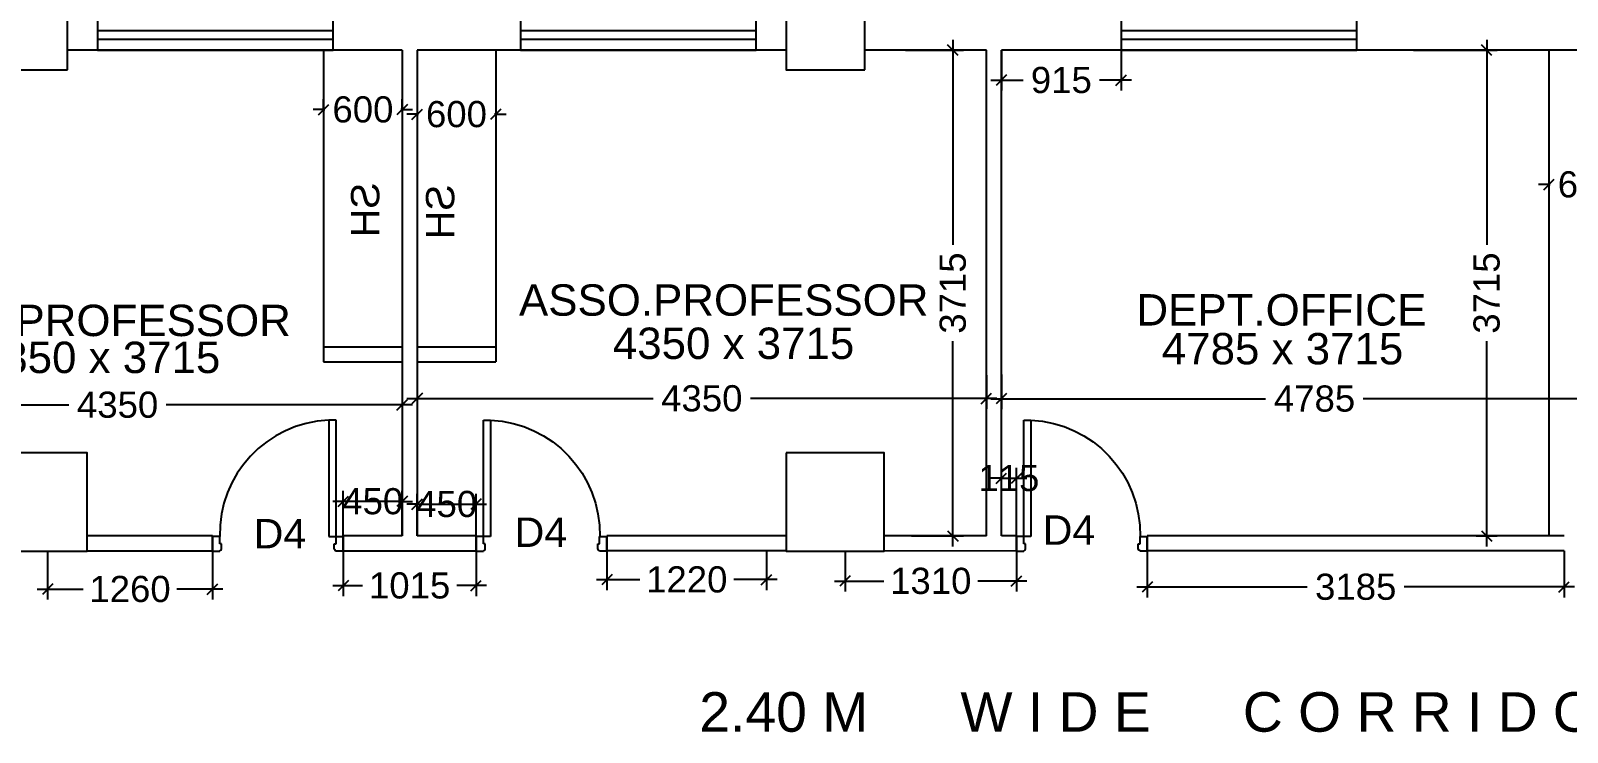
# Model space of a CAD drawing. Extents: x 7897917 to 8423973, y -6487334 to -6173396.
# Drawn here: x 8010261 to 8022005, y -6404856 to -6399491 of the extents above; entities that cross this region are included whole.
import ezdxf
from ezdxf.enums import TextEntityAlignment as Align

# ---------------------------------------------------------------- set-up
doc = ezdxf.new("R2010")
doc.units = 0
doc.header["$LTSCALE"] = 600
doc.header["$MEASUREMENT"] = 0
doc.header["$PDMODE"] = 35
doc.layers.get('0').update_dxf_attribs({"linetype": 'CONTINUOUS'})
doc.layers.get('Defpoints').update_dxf_attribs({"linetype": 'CONTINUOUS'})
for name, color, linetype in [('DOOR', 32, 'CONTINUOUS'), ('joinery', 7, 'CONTINUOUS'), ('LA-column', 3, 'CONTINUOUS'), ('Room Dim', 1, 'CONTINUOUS'), ('Shleves', 7, 'CONTINUOUS'), ('TEXT', 6, 'CONTINUOUS'), ('TXT', 6, 'CONTINUOUS'), ('Walls', 7, 'CONTINUOUS'), ('WIN', 151, 'CONTINUOUS'), ('Working Dim', 5, 'CONTINUOUS')]:
    doc.layers.add(name, color=color, linetype=linetype)
doc.styles.add('ari', font='arial.ttf')
doc.styles.add('ARIAL', font='arial.ttf')
doc.dimstyles.new('int. dim', dxfattribs={"dimtxt": 450, "dimasz": 80, "dimexe": 80, "dimexo": 0, "dimgap": 70, "dimtad": 0, "dimdec": 0, "dimzin": 12, "dimdsep": 46, "dimtxsty": 'ari', "dimblk": 'OBLIQUE', "dimcen": 2, "dimdle": 80, "dimclrd": 256, "dimclre": 256, "dimclrt": 6, "dimadec": 0, "dimazin": 0, "dimtfac": 1, "dimtdec": 0, "dimtix": 1, "dimtmove": 2, "dimatfit": 3, "dimfxl": 1, "dimtolj": 1, "dimtzin": 0, "dimlwd": -1, "dimlwe": -1, "dimarcsym": 0})

# ---------------------------------------------------------------- blocks, each defined once
blk = doc.blocks.new('1000')
at = {"layer": 'DOOR'}
for p, q in [((0, -100), (0, 0)), ((0, 0), (50, 0)), ((50, -100), (0, -100)), ((50, 0), (50, -2)), ((63, -49), (50, -49)), ((50, -49), (50, -100)), ((50, -100), (50, -901)), ((100, -100), (50, -100)), ((63, -13), (61, -13)), ((63, -13), (63, -49)), ((100, -901), (100, -100)), ((837, -13), (837, -49)), ((837, -13), (839, -13)), ((837, -49), (850, -49)), ((850, 0), (850, -2)), ((900, 0), (850, 0)), ((850, -49), (850, -100)), ((850, -100), (900, -100)), ((900, -100), (900, 0)), ((50, -901), (100, -901))]:
    blk.add_line(p, q, dxfattribs=at)
for centre, major_axis, start_param, end_param in [((50, -13), (-7.95, 7.95), 3.926991, 5.497787), ((850, -13), (7.95, 7.95), 0.785398, 2.356194)]:
    blk.add_ellipse(centre, major_axis=major_axis, ratio=1, start_param=start_param, end_param=end_param, dxfattribs=at)
at = {"layer": 'DOOR', "color": 145}
blk.add_ellipse((64, -115), major_axis=(-520, 590), ratio=1, start_param=2.464943, end_param=4.009476, dxfattribs=at)
blk = doc.blocks.new('_Oblique')
at = {"color": 0, "linetype": 'ByBlock', "lineweight": -2}
blk.add_line((-0.5, -0.5), (0.5, 0.5), dxfattribs=at)
blk = doc.blocks.new('*D2146')
at = {"layer": 'Defpoints', "color": 0, "transparency": 16777216}
for p in [(8014665, -6403469, 8), (8015885, -6403469, 8), (8015885, -6403688)]:
    blk.add_point(p, dxfattribs=at)
at = {"layer": 'Working Dim', "transparency": 16777216}
for p, q in [((8014665, -6403469), (8014665, -6403768)), ((8015885, -6403469), (8015885, -6403768)), ((8014585, -6403688), (8014916, -6403688)), ((8015965, -6403688), (8015634, -6403688))]:
    blk.add_line(p, q, dxfattribs=at)
at = {"layer": 'Working Dim', "transparency": 16777216, "xscale": 80, "yscale": 80, "zscale": 80, "rotation": 180}
blk.add_blockref('_Oblique', (8014665, -6403688), dxfattribs=at)
at = {"layer": 'Working Dim', "transparency": 16777216, "xscale": 80, "yscale": 80, "zscale": 80}
blk.add_blockref('_Oblique', (8015885, -6403688), dxfattribs=at)
at = {"layer": 'Working Dim', "color": 6, "transparency": 16777216, "insert": (8015275, -6403688), "char_height": 200, "attachment_point": 5, "style": 'ari'}
blk.add_mtext('\\A1;1220', dxfattribs=at)
blk = doc.blocks.new('*D2172')
at = {"layer": 'Defpoints', "color": 0, "transparency": 16777216}
for p in [(8016485, -6403470, 2), (8017795, -6403469, 2), (8017795, -6403699)]:
    blk.add_point(p, dxfattribs=at)
at = {"layer": 'Working Dim', "transparency": 16777216}
for p, q in [((8016485, -6403470), (8016485, -6403779)), ((8017795, -6403469), (8017795, -6403779)), ((8016405, -6403699), (8016781, -6403699)), ((8017875, -6403699), (8017499, -6403699))]:
    blk.add_line(p, q, dxfattribs=at)
at = {"layer": 'Working Dim', "transparency": 16777216, "xscale": 80, "yscale": 80, "zscale": 80, "rotation": 180}
blk.add_blockref('_Oblique', (8016485, -6403699), dxfattribs=at)
at = {"layer": 'Working Dim', "transparency": 16777216, "xscale": 80, "yscale": 80, "zscale": 80}
blk.add_blockref('_Oblique', (8017795, -6403699), dxfattribs=at)
at = {"layer": 'Working Dim', "color": 6, "transparency": 16777216, "insert": (8017140, -6403699), "char_height": 200, "attachment_point": 5, "style": 'ari'}
blk.add_mtext('\\A1;1310', dxfattribs=at)
blk = doc.blocks.new('*D2173')
at = {"layer": 'Defpoints', "color": 0, "transparency": 16777216}
for p in [(8018795, -6403469, 2), (8021980, -6403469, 2), (8018795, -6403744)]:
    blk.add_point(p, dxfattribs=at)
at = {"layer": 'Working Dim', "transparency": 16777216}
for p, q in [((8018795, -6403469), (8018795, -6403824)), ((8021980, -6403469), (8021980, -6403824)), ((8018715, -6403744), (8020018, -6403744)), ((8022060, -6403744), (8020757, -6403744))]:
    blk.add_line(p, q, dxfattribs=at)
at = {"layer": 'Working Dim', "transparency": 16777216, "xscale": 80, "yscale": 80, "zscale": 80, "rotation": 180}
blk.add_blockref('_Oblique', (8018795, -6403744), dxfattribs=at)
at = {"layer": 'Working Dim', "transparency": 16777216, "xscale": 80, "yscale": 80, "zscale": 80}
blk.add_blockref('_Oblique', (8021980, -6403744), dxfattribs=at)
at = {"layer": 'Working Dim', "color": 6, "transparency": 16777216, "insert": (8020388, -6403744), "char_height": 200, "attachment_point": 5, "style": 'ari'}
blk.add_mtext('\\A1;3185', dxfattribs=at)
blk = doc.blocks.new('*D2174')
at = {"layer": 'Defpoints', "color": 0, "transparency": 16777216}
for p in [(8012650, -6403470, 8), (8013665, -6403470, 8), (8013665, -6403734)]:
    blk.add_point(p, dxfattribs=at)
at = {"layer": 'Working Dim', "transparency": 16777216}
for p, q in [((8012650, -6403470), (8012650, -6403814)), ((8013665, -6403470), (8013665, -6403814)), ((8012570, -6403734), (8012798, -6403734)), ((8013745, -6403734), (8013517, -6403734))]:
    blk.add_line(p, q, dxfattribs=at)
at = {"layer": 'Working Dim', "transparency": 16777216, "xscale": 80, "yscale": 80, "zscale": 80, "rotation": 180}
blk.add_blockref('_Oblique', (8012650, -6403734), dxfattribs=at)
at = {"layer": 'Working Dim', "transparency": 16777216, "xscale": 80, "yscale": 80, "zscale": 80}
blk.add_blockref('_Oblique', (8013665, -6403734), dxfattribs=at)
at = {"layer": 'Working Dim', "color": 6, "transparency": 16777216, "insert": (8013157, -6403734), "char_height": 200, "attachment_point": 5, "style": 'ari'}
blk.add_mtext('\\A1;1015', dxfattribs=at)
blk = doc.blocks.new('*D2176')
at = {"layer": 'Defpoints', "color": 0, "transparency": 16777216}
for p in [(8010390, -6403470, 8), (8011650, -6403469, 8), (8010390, -6403761)]:
    blk.add_point(p, dxfattribs=at)
at = {"layer": 'Working Dim', "transparency": 16777216}
for p, q in [((8010390, -6403470), (8010390, -6403841)), ((8011650, -6403469), (8011650, -6403841)), ((8010310, -6403761), (8010661, -6403761)), ((8011730, -6403761), (8011379, -6403761))]:
    blk.add_line(p, q, dxfattribs=at)
at = {"layer": 'Working Dim', "transparency": 16777216, "xscale": 80, "yscale": 80, "zscale": 80, "rotation": 180}
blk.add_blockref('_Oblique', (8010390, -6403761), dxfattribs=at)
at = {"layer": 'Working Dim', "transparency": 16777216, "xscale": 80, "yscale": 80, "zscale": 80}
blk.add_blockref('_Oblique', (8011650, -6403761), dxfattribs=at)
at = {"layer": 'Working Dim', "color": 6, "transparency": 16777216, "insert": (8011020, -6403761), "char_height": 200, "attachment_point": 5, "style": 'ari'}
blk.add_mtext('\\A1;1260', dxfattribs=at)
blk = doc.blocks.new('*D2184')
at = {"layer": 'Defpoints', "color": 0, "transparency": 16777216}
for p in [(8013215, -6402124, 13), (8017565, -6402124, 13), (8017565, -6402303)]:
    blk.add_point(p, dxfattribs=at)
at = {"layer": 'Working Dim', "transparency": 16777216}
for p, q in [((8013215, -6402124), (8013215, -6402383)), ((8017565, -6402124), (8017565, -6402383)), ((8013135, -6402303), (8015018, -6402303)), ((8017645, -6402303), (8015762, -6402303))]:
    blk.add_line(p, q, dxfattribs=at)
at = {"layer": 'Working Dim', "transparency": 16777216, "xscale": 80, "yscale": 80, "zscale": 80, "rotation": 180}
blk.add_blockref('_Oblique', (8013215, -6402303), dxfattribs=at)
at = {"layer": 'Working Dim', "transparency": 16777216, "xscale": 80, "yscale": 80, "zscale": 80}
blk.add_blockref('_Oblique', (8017565, -6402303), dxfattribs=at)
at = {"layer": 'Working Dim', "color": 6, "transparency": 16777216, "insert": (8015390, -6402303), "char_height": 200, "attachment_point": 5, "style": 'ari'}
blk.add_mtext('\\A1;4350', dxfattribs=at)
blk = doc.blocks.new('*D2185')
at = {"layer": 'Defpoints', "color": 0, "transparency": 16777216}
for p in [(8008750, -6402065, 13), (8013100, -6402065, 13), (8013100, -6402352)]:
    blk.add_point(p, dxfattribs=at)
at = {"layer": 'Working Dim', "transparency": 16777216}
for p, q in [((8008750, -6402065), (8008750, -6402432)), ((8013100, -6402065), (8013100, -6402432)), ((8008670, -6402352), (8010553, -6402352)), ((8013180, -6402352), (8011297, -6402352))]:
    blk.add_line(p, q, dxfattribs=at)
at = {"layer": 'Working Dim', "transparency": 16777216, "xscale": 80, "yscale": 80, "zscale": 80, "rotation": 180}
blk.add_blockref('_Oblique', (8008750, -6402352), dxfattribs=at)
at = {"layer": 'Working Dim', "transparency": 16777216, "xscale": 80, "yscale": 80, "zscale": 80}
blk.add_blockref('_Oblique', (8013100, -6402352), dxfattribs=at)
at = {"layer": 'Working Dim', "color": 6, "transparency": 16777216, "insert": (8010925, -6402352), "char_height": 200, "attachment_point": 5, "style": 'ari'}
blk.add_mtext('\\A1;4350', dxfattribs=at)
blk = doc.blocks.new('*D2186')
at = {"layer": 'Defpoints', "color": 0, "transparency": 16777216}
for p in [(8017680, -6402120, 13), (8022465, -6402081, 2), (8022465, -6402305)]:
    blk.add_point(p, dxfattribs=at)
at = {"layer": 'Working Dim', "transparency": 16777216}
for p, q in [((8017680, -6402120), (8017680, -6402385)), ((8022465, -6402081), (8022465, -6402385)), ((8017600, -6402305), (8019699, -6402305)), ((8022545, -6402305), (8020446, -6402305))]:
    blk.add_line(p, q, dxfattribs=at)
at = {"layer": 'Working Dim', "transparency": 16777216, "xscale": 80, "yscale": 80, "zscale": 80, "rotation": 180}
blk.add_blockref('_Oblique', (8017680, -6402305), dxfattribs=at)
at = {"layer": 'Working Dim', "transparency": 16777216, "xscale": 80, "yscale": 80, "zscale": 80}
blk.add_blockref('_Oblique', (8022465, -6402305), dxfattribs=at)
at = {"layer": 'Working Dim', "color": 6, "transparency": 16777216, "insert": (8020073, -6402305), "char_height": 200, "attachment_point": 5, "style": 'ari'}
blk.add_mtext('\\A1;4785', dxfattribs=at)
blk = doc.blocks.new('*D2187')
at = {"layer": 'Defpoints', "color": 0, "transparency": 16777216}
for p in [(8016948, -6399640, 5), (8017309, -6399640), (8016994, -6403354, 2)]:
    blk.add_point(p, dxfattribs=at)
at = {"layer": 'Working Dim', "transparency": 16777216}
for p, q in [((8016948, -6399640), (8017389, -6399640)), ((8017309, -6399560), (8017309, -6401128)), ((8017309, -6403434), (8017309, -6401866)), ((8016994, -6403354), (8017389, -6403354))]:
    blk.add_line(p, q, dxfattribs=at)
at = {"layer": 'Working Dim', "transparency": 16777216, "xscale": 80, "yscale": 80, "zscale": 80}
for p, rotation in [((8017309, -6399640), 90), ((8017309, -6403354), 270)]:
    blk.add_blockref('_Oblique', p, dxfattribs=dict(at, rotation=rotation))
at = {"layer": 'Working Dim', "color": 6, "transparency": 16777216, "insert": (8017309, -6401497), "char_height": 200, "attachment_point": 5, "rotation": 90, "style": 'ari'}
blk.add_mtext('\\A1;3715', dxfattribs=at)
blk = doc.blocks.new('*D2189')
at = {"layer": 'Defpoints', "color": 0, "transparency": 16777216}
for p in [(8020830, -6399640, 5), (8021389, -6399640), (8021308, -6403354, 2)]:
    blk.add_point(p, dxfattribs=at)
at = {"layer": 'Working Dim', "transparency": 16777216}
for p, q in [((8020830, -6399640), (8021469, -6399640)), ((8021389, -6399560), (8021389, -6401128)), ((8021389, -6403434), (8021389, -6401866)), ((8021308, -6403354), (8021469, -6403354))]:
    blk.add_line(p, q, dxfattribs=at)
at = {"layer": 'Working Dim', "transparency": 16777216, "xscale": 80, "yscale": 80, "zscale": 80}
for p, rotation in [((8021389, -6399640), 90), ((8021389, -6403354), 270)]:
    blk.add_blockref('_Oblique', p, dxfattribs=dict(at, rotation=rotation))
at = {"layer": 'Working Dim', "color": 6, "transparency": 16777216, "insert": (8021389, -6401497), "char_height": 200, "attachment_point": 5, "rotation": 90, "style": 'ari'}
blk.add_mtext('\\A1;3715', dxfattribs=at)
blk = doc.blocks.new('A$C02430674')
at = {"layer": 'Shleves', "color": 10, "style": 'ARIAL'}
blk.add_text('SH', height=720, dxfattribs=at).set_placement((-753, 322, -97))
blk = doc.blocks.new('*D2215')
at = {"layer": 'Defpoints', "color": 0, "transparency": 16777216}
for p in [(8017795, -6402913), (8017680, -6403354), (8017795, -6403358)]:
    blk.add_point(p, dxfattribs=at)
at = {"layer": 'Working Dim', "transparency": 16777216}
for p, q in [((8017680, -6403354), (8017680, -6402833)), ((8017795, -6403358), (8017795, -6402833)), ((8017680, -6402913), (8017600, -6402913)), ((8017680, -6402913), (8017795, -6402913)), ((8017795, -6402913), (8017875, -6402913))]:
    blk.add_line(p, q, dxfattribs=at)
at = {"layer": 'Working Dim', "transparency": 16777216, "xscale": 80, "yscale": 80, "zscale": 80}
blk.add_blockref('_Oblique', (8017680, -6402913), dxfattribs=at)
at = {"layer": 'Working Dim', "transparency": 16777216, "xscale": 80, "yscale": 80, "zscale": 80, "rotation": 180}
blk.add_blockref('_Oblique', (8017795, -6402913), dxfattribs=at)
at = {"layer": 'Working Dim', "color": 6, "transparency": 16777216, "insert": (8017737, -6402913), "char_height": 200, "attachment_point": 5, "style": 'ari'}
blk.add_mtext('\\A1;115', dxfattribs=at)
blk = doc.blocks.new('*D2217')
at = {"layer": 'Defpoints', "color": 0, "transparency": 16777216}
for p in [(8021865, -6400631), (8022465, -6400631), (8022465, -6400667)]:
    blk.add_point(p, dxfattribs=at)
at = {"layer": 'Working Dim', "transparency": 16777216}
for p, q in [((8021865, -6400667), (8021785, -6400667)), ((8021865, -6400631), (8021865, -6400747)), ((8021865, -6400667), (8021874, -6400667)), ((8022465, -6400667), (8022456, -6400667)), ((8022465, -6400631), (8022465, -6400747)), ((8022465, -6400667), (8022545, -6400667))]:
    blk.add_line(p, q, dxfattribs=at)
at = {"layer": 'Working Dim', "transparency": 16777216, "xscale": 80, "yscale": 80, "zscale": 80}
blk.add_blockref('_Oblique', (8021865, -6400667), dxfattribs=at)
at = {"layer": 'Working Dim', "transparency": 16777216, "xscale": 80, "yscale": 80, "zscale": 80, "rotation": 180}
blk.add_blockref('_Oblique', (8022465, -6400667), dxfattribs=at)
at = {"layer": 'Working Dim', "color": 6, "transparency": 16777216, "insert": (8022165, -6400667), "char_height": 200, "attachment_point": 5, "style": 'ari'}
blk.add_mtext('\\A1;600', dxfattribs=at)
blk = doc.blocks.new('*D2218')
at = {"layer": 'Defpoints', "color": 0, "transparency": 16777216}
for p in [(8012500, -6400094), (8013100, -6400094), (8013100, -6400094)]:
    blk.add_point(p, dxfattribs=at)
at = {"layer": 'Working Dim', "transparency": 16777216}
for p, q in [((8012500, -6400094), (8012500, -6400014)), ((8013100, -6400094), (8013100, -6400014)), ((8012500, -6400094), (8012420, -6400094)), ((8012500, -6400094), (8012509, -6400094)), ((8013100, -6400094), (8013091, -6400094)), ((8013100, -6400094), (8013180, -6400094))]:
    blk.add_line(p, q, dxfattribs=at)
at = {"layer": 'Working Dim', "transparency": 16777216, "xscale": 80, "yscale": 80, "zscale": 80}
blk.add_blockref('_Oblique', (8012500, -6400094), dxfattribs=at)
at = {"layer": 'Working Dim', "transparency": 16777216, "xscale": 80, "yscale": 80, "zscale": 80, "rotation": 180}
blk.add_blockref('_Oblique', (8013100, -6400094), dxfattribs=at)
at = {"layer": 'Working Dim', "color": 6, "transparency": 16777216, "insert": (8012800, -6400094), "char_height": 200, "attachment_point": 5, "style": 'ari'}
blk.add_mtext('\\A1;600', dxfattribs=at)
blk = doc.blocks.new('*D2219')
at = {"layer": 'Defpoints', "color": 0, "transparency": 16777216}
for p in [(8013215, -6400094), (8013815, -6400094), (8013815, -6400130)]:
    blk.add_point(p, dxfattribs=at)
at = {"layer": 'Working Dim', "transparency": 16777216}
for p, q in [((8013215, -6400130), (8013135, -6400130)), ((8013215, -6400094), (8013215, -6400210)), ((8013215, -6400130), (8013224, -6400130)), ((8013815, -6400130), (8013806, -6400130)), ((8013815, -6400094), (8013815, -6400210)), ((8013815, -6400130), (8013895, -6400130))]:
    blk.add_line(p, q, dxfattribs=at)
at = {"layer": 'Working Dim', "transparency": 16777216, "xscale": 80, "yscale": 80, "zscale": 80}
blk.add_blockref('_Oblique', (8013215, -6400130), dxfattribs=at)
at = {"layer": 'Working Dim', "transparency": 16777216, "xscale": 80, "yscale": 80, "zscale": 80, "rotation": 180}
blk.add_blockref('_Oblique', (8013815, -6400130), dxfattribs=at)
at = {"layer": 'Working Dim', "color": 6, "transparency": 16777216, "insert": (8013515, -6400130), "char_height": 200, "attachment_point": 5, "style": 'ari'}
blk.add_mtext('\\A1;600', dxfattribs=at)
blk = doc.blocks.new('*D2220')
at = {"layer": 'Defpoints', "color": 0, "transparency": 16777216}
for p in [(8013665, -6403111), (8013215, -6403354), (8013665, -6403354)]:
    blk.add_point(p, dxfattribs=at)
at = {"layer": 'Working Dim', "transparency": 16777216}
for p, q in [((8013215, -6403354), (8013215, -6403031)), ((8013665, -6403354), (8013665, -6403031)), ((8013215, -6403111), (8013135, -6403111)), ((8013215, -6403111), (8013665, -6403111)), ((8013665, -6403111), (8013745, -6403111))]:
    blk.add_line(p, q, dxfattribs=at)
at = {"layer": 'Working Dim', "transparency": 16777216, "xscale": 80, "yscale": 80, "zscale": 80}
blk.add_blockref('_Oblique', (8013215, -6403111), dxfattribs=at)
at = {"layer": 'Working Dim', "transparency": 16777216, "xscale": 80, "yscale": 80, "zscale": 80, "rotation": 180}
blk.add_blockref('_Oblique', (8013665, -6403111), dxfattribs=at)
at = {"layer": 'Working Dim', "color": 6, "transparency": 16777216, "insert": (8013440, -6403111), "char_height": 200, "attachment_point": 5, "style": 'ari'}
blk.add_mtext('\\A1;450', dxfattribs=at)
blk = doc.blocks.new('*D2221')
at = {"layer": 'Defpoints', "color": 0, "transparency": 16777216}
for p in [(8012650, -6403090), (8012650, -6403358), (8013100, -6403354)]:
    blk.add_point(p, dxfattribs=at)
at = {"layer": 'Working Dim', "transparency": 16777216}
for p, q in [((8012650, -6403358), (8012650, -6403010)), ((8013100, -6403354), (8013100, -6403010)), ((8012650, -6403090), (8012570, -6403090)), ((8013100, -6403090), (8012650, -6403090)), ((8013100, -6403090), (8013180, -6403090))]:
    blk.add_line(p, q, dxfattribs=at)
at = {"layer": 'Working Dim', "transparency": 16777216, "xscale": 80, "yscale": 80, "zscale": 80}
blk.add_blockref('_Oblique', (8012650, -6403090), dxfattribs=at)
at = {"layer": 'Working Dim', "transparency": 16777216, "xscale": 80, "yscale": 80, "zscale": 80, "rotation": 180}
blk.add_blockref('_Oblique', (8013100, -6403090), dxfattribs=at)
at = {"layer": 'Working Dim', "color": 6, "transparency": 16777216, "insert": (8012875, -6403090), "char_height": 200, "attachment_point": 5, "style": 'ari'}
blk.add_mtext('\\A1;450', dxfattribs=at)
blk = doc.blocks.new('*D2456')
at = {"layer": 'Defpoints', "color": 0, "transparency": 16777216}
for p in [(8017680, -6399640), (8018595, -6399640), (8018595, -6399869)]:
    blk.add_point(p, dxfattribs=at)
at = {"layer": 'Working Dim', "transparency": 16777216}
for p, q in [((8017680, -6399640), (8017680, -6399949)), ((8018595, -6399640), (8018595, -6399949)), ((8017600, -6399869), (8017846, -6399869)), ((8018675, -6399869), (8018429, -6399869))]:
    blk.add_line(p, q, dxfattribs=at)
at = {"layer": 'Working Dim', "transparency": 16777216, "xscale": 80, "yscale": 80, "zscale": 80, "rotation": 180}
blk.add_blockref('_Oblique', (8017680, -6399869), dxfattribs=at)
at = {"layer": 'Working Dim', "transparency": 16777216, "xscale": 80, "yscale": 80, "zscale": 80}
blk.add_blockref('_Oblique', (8018595, -6399869), dxfattribs=at)
at = {"layer": 'Working Dim', "color": 6, "transparency": 16777216, "insert": (8018138, -6399869), "char_height": 200, "attachment_point": 5, "style": 'ari'}
blk.add_mtext('\\A1;915', dxfattribs=at)

msp = doc.modelspace()

# ---------------------------------------------------------------- linework, layer by layer
at = {"layer": 'LA-column', "color": 2}
for points, elevation in [([(8010541.872, -6399789.676), (8010541.872, -6399189.676), (8009941.872, -6399189.676), (8009941.872, -6399789.676)], 0.34), ([(8016634.872, -6399789.676), (8016634.872, -6399189.676), (8016034.872, -6399189.676), (8016034.872, -6399789.676)], -3.76), ([(8009941.872, -6402719.726), (8009941.872, -6403469.726), (8010691.872, -6403469.726), (8010691.872, -6402719.726)], 3.421), ([(8016034.872, -6402719.729), (8016034.872, -6403469.729), (8016784.872, -6403469.729), (8016784.872, -6402719.729)], 3.421)]:
    msp.add_lwpolyline(points, close=True, dxfattribs=dict(at, elevation=elevation))
at = {"layer": 'Walls', "linetype": 'Continuous'}
for p, q in [((8013099.986, -6399639.543), (8010541.872, -6399639.526)), ((8012499.986, -6399639.543), (8012499.986, -6401908.379)), ((8013099.986, -6399639.543), (8013099.986, -6403354.532)), ((8016034.872, -6399639.527), (8013214.986, -6399639.543)), ((8013214.986, -6399639.543), (8013214.986, -6403354.532)), ((8016034.872, -6399639.527), (8013771.131, -6399639.527)), ((8013814.986, -6399639.543), (8013814.986, -6401908.379)), ((8017564.976, -6399639.515), (8016634.872, -6399639.503)), ((8017564.986, -6403354.532), (8017564.986, -6399639.532)), ((8022196.373, -6399639.577), (8017679.976, -6399639.517)), ((8017679.986, -6403354.532), (8017679.986, -6399639.534)), ((8021865.133, -6403354.148), (8021865.133, -6399639.587)), ((8011649.975, -6403354.5), (8010691.872, -6403354.231)), ((8011649.975, -6403469.5), (8011649.975, -6403354.5)), ((8013099.986, -6403354.147), (8012649.975, -6403354.512)), ((8012649.975, -6403469.546), (8012649.975, -6403354.512)), ((8013664.986, -6403354.147), (8013214.986, -6403354.147)), ((8013664.986, -6403469.546), (8013664.986, -6403354.147)), ((8016034.872, -6403354.147), (8014664.986, -6403354.147)), ((8014664.986, -6403469.147), (8014664.986, -6403354.147)), ((8017564.893, -6403354.148), (8016784.872, -6403354.148)), ((8017794.893, -6403354.148), (8017679.893, -6403354.148)), ((8017794.893, -6403469.148), (8017794.893, -6403354.148)), ((8021980.133, -6403354.148), (8018794.893, -6403354.148)), ((8018794.893, -6403469.148), (8018794.893, -6403354.148)), ((8011649.975, -6403469.5), (8010691.872, -6403469.535)), ((8013664.986, -6403469.546), (8012649.975, -6403469.546)), ((8016034.872, -6403469.147), (8014664.986, -6403469.147)), ((8017794.893, -6403469.148), (8016784.872, -6403469.455)), ((8021980.133, -6403469.148), (8018794.893, -6403469.148))]:
    msp.add_line(p, q, dxfattribs=at)
at = {"layer": 'Walls'}
for p, q in [((8012499.986, -6401908.379), (8013099.986, -6401908.379)), ((8012499.986, -6401908.379), (8012499.986, -6402023.379)), ((8012499.986, -6402023.379), (8013099.986, -6402023.379)), ((8013214.986, -6401908.379), (8013814.986, -6401908.379)), ((8013214.986, -6402023.379), (8013814.986, -6402023.379)), ((8013814.986, -6401908.379), (8013814.986, -6402023.379))]:
    msp.add_line(p, q, dxfattribs=at)
at = {"layer": 'WIN', "linetype": 'Continuous'}
for points in [[(8012571.874, -6399409.526), (8010771.874, -6399409.526), (8010771.874, -6399639.526), (8012571.874, -6399639.526)], [(8015804.441, -6399409.526), (8014004.441, -6399409.526), (8014004.441, -6399639.526), (8015804.441, -6399639.526)], [(8020395.211, -6399409.541), (8018595.211, -6399409.541), (8018595.211, -6399639.541), (8020395.211, -6399639.541)], [(8012571.874, -6399492.31), (8010771.874, -6399492.31), (8010771.874, -6399556.743), (8012571.874, -6399556.743)], [(8015804.441, -6399492.31), (8014004.441, -6399492.31), (8014004.441, -6399556.743), (8015804.441, -6399556.743)], [(8020395.211, -6399492.324), (8018595.211, -6399492.324), (8018595.211, -6399556.758), (8020395.211, -6399556.758)]]:
    msp.add_lwpolyline(points, close=True, dxfattribs=at)

# ---------------------------------------------------------------- block references
at = {"layer": 'DOOR', "linetype": 'Continuous'}
for p, xscale, yscale, zscale, rotation in [((8012649.976, -6403469.532), 1.111111115664273, 1.111111115664273, 1.111111115664273, 180.0000132548358), ((8013664.986, -6403469.546), -1.111111115664273, 1.111111115664244, 1.111111114894896, 179.9999867451643), ((8017794.893, -6403469.423), -1.111111115664273, 1.111111115664244, 1.111111114894896, 179.9999867451643)]:
    msp.add_blockref('1000', p, dxfattribs=dict(at, xscale=xscale, yscale=yscale, zscale=zscale, rotation=rotation))
at = {"layer": 'Shleves', "color": 10, "xscale": -0.3000000044703484, "yscale": 0.3000000044703484, "zscale": 0.3000000044703484, "rotation": 90}
for p in [(8013021.875, -6400877.15), (8013594.724, -6400892.058)]:
    msp.add_blockref('A$C02430674', p, dxfattribs=at)

# ---------------------------------------------------------------- texts
at = {"layer": 'joinery', "style": 'ari'}
for p in [(8017995.685, -6403421.953, -1.681), (8011965.136, -6403449.238, 2.337), (8013959.391, -6403438.301, 2.337)]:
    msp.add_text('D4', height=225, dxfattribs=at).set_placement(p)
at = {"layer": 'Room Dim', "style": 'ARIAL'}
for s, p in [('4350 x 3715', (8015632.766, -6402001.055)), ('4350 x 3715', (8010787.467, -6402108.771)), ('4785 x 3715', (8019828.544, -6402042.178))]:
    msp.add_text(s, height=240, dxfattribs=at).set_placement(p, align=Align.CENTER)
at = {"layer": 'TEXT', "color": 7, "style": 'ARIAL'}
for s, p in [('ASSO.PROFESSOR', (8015557.756, -6401670.344)), ('DEPT.OFFICE', (8019820.164, -6401745.323)), ('ASST.PROFESSOR', (8010712.457, -6401826.077))]:
    msp.add_text(s, height=240, dxfattribs=at).set_placement(p, align=Align.CENTER)
at = {"layer": 'TXT', "color": 7, "style": 'ARIAL'}
msp.add_text('2.40 M      W I D E      C O R R I D O R', height=302.4, dxfattribs=at).set_placement((8019008.728, -6404851.274), align=Align.CENTER)

# ---------------------------------------------------------------- dimensions: what is measured, and where the dimension line sits
at = {"layer": 'Working Dim'}
for base, p1, p2, picture, middle in [((8017308.931, -6399639.507), (8016993.97, -6403354.148, 2.39), (8016947.57, -6399639.507, 5.131), '*D2187', (8017308.931, -6401496.828)), ((8021389.351, -6399639.559), (8021308.267, -6403354.148, 2.39), (8020830.203, -6399639.559, 5.131), '*D2189', (8021389.351, -6401496.853))]:
    dim = msp.add_linear_dim(base=base, p1=p1, p2=p2, angle=90, dimstyle='int. dim', override={"dimtxt": 200}, dxfattribs=at)
    dim.commit()
    dim.dimension.update_dxf_attribs({"geometry": picture, "text_midpoint": middle})
for base, p1, p2, override, picture, middle in [((8018595.211, -6399869.076), (8017679.986, -6399639.534), (8018595.211, -6399639.541), {"dimtxt": 200, "dimarcsym": 1}, '*D2456', (8018137.599, -6399869.076)), ((8013099.986, -6400094.295), (8012499.986, -6400094.295), (8013099.986, -6400094.295), {"dimtxt": 200, "dimarcsym": 1}, '*D2218', (8012799.986, -6400094.295)), ((8013814.986, -6400130.288), (8013214.986, -6400094.295), (8013814.986, -6400094.295), {"dimtxt": 200, "dimarcsym": 1}, '*D2219', (8013514.986, -6400130.288)), ((8022465.133, -6400667.156), (8021865.133, -6400630.66), (8022465.133, -6400630.66), {"dimtxt": 200, "dimarcsym": 1}, '*D2217', (8022165.133, -6400667.156)), ((8013099.986, -6402351.944), (8008749.986, -6402065.277, 13.302), (8013099.986, -6402065.277, 13.302), {"dimtxt": 200}, '*D2185', (8010924.986, -6402351.944)), ((8017564.986, -6402303.239), (8013214.986, -6402123.717, 13.302), (8017564.986, -6402123.717, 13.302), {"dimtxt": 200}, '*D2184', (8015389.986, -6402303.239)), ((8022465.133, -6402304.571), (8017679.986, -6402120.492, 13.302), (8022465.133, -6402081.255, 2.39), {"dimtxt": 200}, '*D2186', (8020072.559, -6402304.571)), ((8017794.893, -6402913.184), (8017679.986, -6403354.148), (8017794.893, -6403358.312), {"dimtxt": 200, "dimarcsym": 1}, '*D2215', (8017737.44, -6402913.184)), ((8012649.975, -6403089.685), (8013099.986, -6403354.147), (8012649.975, -6403358.421), {"dimtxt": 200, "dimarcsym": 1}, '*D2221', (8012874.981, -6403089.685)), ((8013664.986, -6403110.96), (8013214.986, -6403354.147), (8013664.986, -6403354.147), {"dimtxt": 200, "dimarcsym": 1}, '*D2220', (8013439.986, -6403110.96)), ((8010390.225, -6403760.989), (8011649.975, -6403469.5, 7.521), (8010390.225, -6403469.546, 7.521), {"dimtxt": 200}, '*D2176', (8011020.1, -6403760.989)), ((8013664.986, -6403733.885), (8012649.975, -6403469.546, 7.521), (8013664.986, -6403469.546, 7.521), {"dimtxt": 200}, '*D2174', (8013157.481, -6403733.885)), ((8015885.133, -6403688.02), (8014664.986, -6403469.147, 7.521), (8015885.133, -6403469.147, 7.521), {"dimtxt": 200}, '*D2146', (8015275.059, -6403688.02)), ((8017794.893, -6403699.324), (8016485.133, -6403469.546, 2.39), (8017794.893, -6403469.148, 2.39), {"dimtxt": 200}, '*D2172', (8017140.013, -6403699.324)), ((8018794.893, -6403744.123), (8021980.133, -6403469.148, 2.39), (8018794.893, -6403469.148, 2.39), {"dimtxt": 200}, '*D2173', (8020387.513, -6403744.123))]:
    dim = msp.add_linear_dim(base=base, p1=p1, p2=p2, dimstyle='int. dim', override=override, dxfattribs=at)
    dim.commit()
    dim.dimension.update_dxf_attribs({"geometry": picture, "text_midpoint": middle})

doc.saveas('drawing.dxf')
